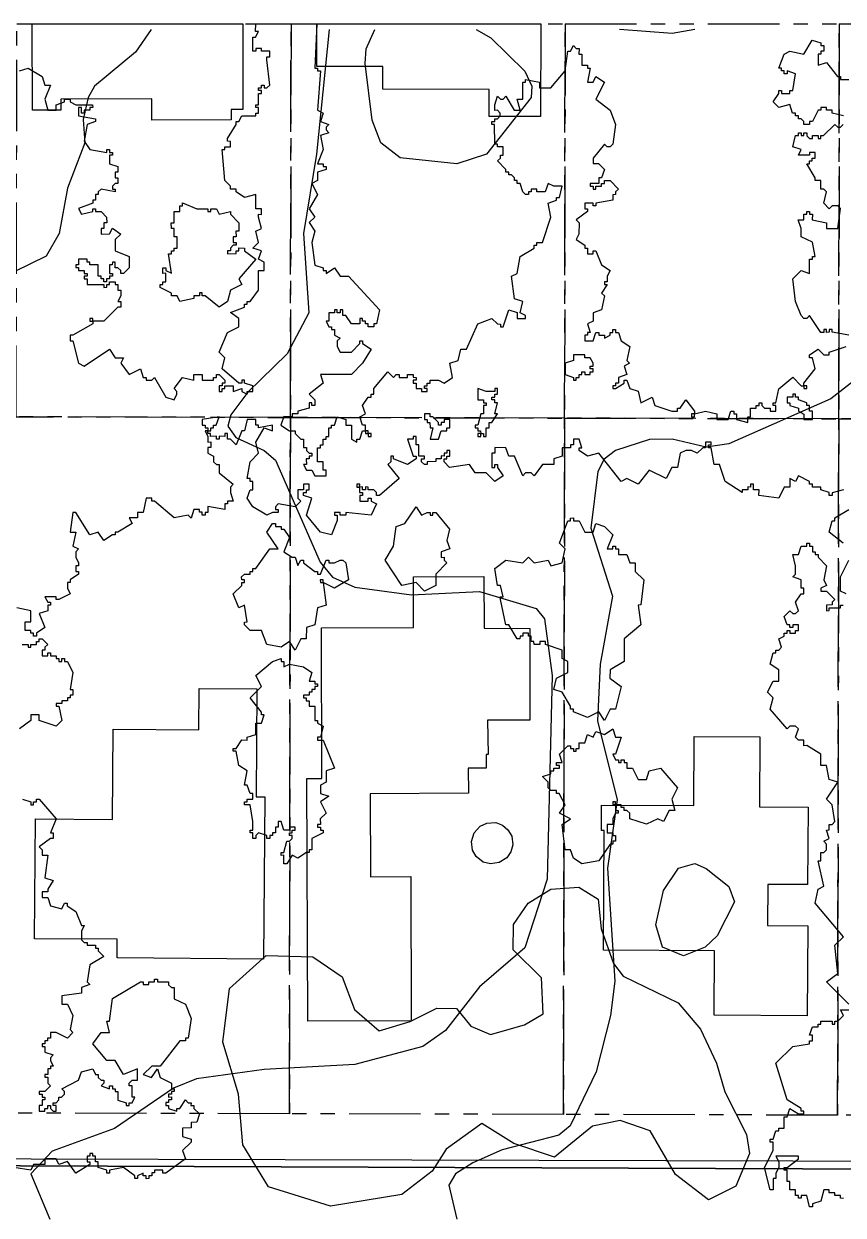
# Model space of a CAD drawing. Header units: metres. Extents: x -550 to 550, y -500 to 950.
# Drawn here: x -20.7 to 52.1, y 844.1 to 950 of the extents above; entities that cross this region are included whole.
import ezdxf

# ---------------------------------------------------------------- set-up
doc = ezdxf.new("R2010")
doc.units = ezdxf.units.M
doc.header["$LTSCALE"] = 2
doc.linetypes.add('PHANTOM', pattern=[6.35, 3.175, -0.635, 0.635, -0.635, 0.635, -0.635])
for name, color, linetype in [('SITE-BLDG-EXIST', 7, 'CONTINUOUS'), ('SITE-PROPERTY', 7, 'PHANTOM'), ('SITE-ROAD-CURB', 7, 'CONTINUOUS'), ('SITE-ROAD-PAVED', 7, 'CONTINUOUS'), ('SITE-TREE-CANOPY', 94, 'CONTINUOUS'), ('TOPO-CONTOUR-MAJOR', 8, 'CONTINUOUS'), ('TOPO-CONTOUR-MINOR', 9, 'CONTINUOUS')]:
    doc.layers.add(name, color=color, linetype=linetype)

msp = doc.modelspace()

# ---------------------------------------------------------------- linework, layer by layer
at = {"layer": 'SITE-BLDG-EXIST'}
for points in [[(-1.25, 945.98), (-1.24, 942.37), (-2.28, 942.39), (-2.28, 941.47), (-9.35, 941.44), (-9.33, 943.32), (-17.44, 943.29), (-17.44, 942.33), (-19.96, 942.31), (-19.98, 950), (-1.25, 950)], [(25.23, 941.75), (20.66, 941.76), (20.66, 944.17), (11.21, 944.19), (11.21, 946.21), (5.34, 946.21), (5.34, 950), (25.24, 950)], [(10.1, 874.16), (13.68, 874.17), (13.73, 861.33), (4.52, 861.3), (4.43, 882.9), (5.79, 882.9), (5.74, 896.28), (13.93, 896.32), (13.93, 900.81), (20.18, 900.84), (20.2, 896.25), (24.26, 896.22), (24.26, 888.09), (20.51, 888.08), (20.57, 885.04), (20.39, 885.04), (20.4, 883.82), (18.8, 883.81), (18.81, 881.58), (10.07, 881.52)], [(-12.42, 868.59), (-19.76, 868.64), (-19.68, 879.3), (-12.85, 879.24), (-12.78, 887.29), (-5.16, 887.23), (-5.13, 890.9), (0.01, 890.86), (-0.06, 881.26), (0.71, 881.25), (0.6, 866.82), (-12.43, 866.93)], [(45.42, 873.48), (45.39, 869.82), (49, 869.8), (48.94, 861.8), (40.67, 861.84), (40.7, 867.57), (30.82, 867.63), (30.88, 878.28), (30.64, 878.28), (30.65, 880.52), (38.86, 880.48), (38.89, 886.63), (44.73, 886.59), (44.69, 880.38), (49.01, 880.35), (48.97, 873.46)]]:
    msp.add_lwpolyline(points, close=True, dxfattribs=at)
at = {"layer": 'SITE-PROPERTY'}
for points in [[(2.98, 915), (-21.4, 915.06), (-21.34, 950), (3.04, 950)], [(27.36, 914.94), (2.98, 915), (3.04, 950), (27.41, 950)], [(51.74, 914.88), (27.36, 914.94), (27.41, 950), (51.79, 950)], [(76.12, 914.81), (51.74, 914.88), (51.79, 950), (76.17, 950)], [(2.98, 915), (2.89, 853.08), (-24.53, 853.15), (-24.44, 915.07)], [(27.26, 853.02), (2.89, 853.08), (2.98, 915), (27.36, 914.94)], [(51.64, 852.95), (27.26, 853.02), (27.36, 914.94), (51.74, 914.88)], [(76.03, 857.46), (71.45, 852.9), (51.64, 852.95), (51.74, 914.88), (76.12, 914.81)]]:
    msp.add_lwpolyline(points, close=True, dxfattribs=at)
at = {"layer": 'SITE-ROAD-CURB'}
for points in [[(63.95, 848.12), (-144.66, 848.92)], [(-133.01, 849.36), (58.95, 848.86)]]:
    msp.add_lwpolyline(points, dxfattribs=at)
at = {"layer": 'SITE-ROAD-PAVED'}
msp.add_lwpolyline([(-144.66, 848.92), (63.95, 848.12)], dxfattribs=at)
at = {"layer": 'SITE-TREE-CANOPY'}
for points in [[(-21.1, 945.81), (-20.35, 946.06), (-19.1, 945.31), (-18.85, 944.56), (-18.35, 944.56), (-18.85, 943.31), (-18.6, 942.31), (-17.85, 942.31), (-17.85, 942.81), (-17.11, 943.06), (-17.1, 943.31), (-16.6, 943.31), (-16.6, 943.06), (-16.1, 942.81), (-14.61, 942.81), (-14.6, 942.56), (-14.85, 942.56), (-14.85, 942.31), (-15.35, 942.31), (-15.35, 942.06), (-15.6, 942.06), (-15.6, 942.56), (-15.85, 942.56), (-15.85, 941.81), (-14.35, 941.56), (-14.35, 941.31), (-15.1, 941.06), (-15.35, 939.56), (-14.85, 938.81), (-13.35, 938.56), (-13.35, 938.81), (-13.1, 938.81), (-13.1, 938.56), (-12.85, 938.56), (-12.85, 938.31), (-13.1, 938.31), (-13.1, 937.56), (-12.35, 937.31), (-12.35, 936.81), (-12.61, 936.81), (-12.6, 936.31), (-12.35, 936.31), (-12.35, 935.81), (-12.6, 935.81), (-12.85, 935.56), (-12.85, 935.31), (-12.6, 935.31), (-12.6, 935.06), (-13.85, 935.31), (-14.1, 935.07), (-14.1, 934.81), (-14.35, 934.81), (-14.35, 934.31), (-14.6, 934.31), (-14.6, 934.06), (-15.85, 933.57), (-15.6, 933.06), (-14.6, 933.31), (-14.6, 933.56), (-14.35, 933.56), (-14.35, 933.31), (-13.85, 933.31), (-13.36, 932.81), (-13.35, 932.31), (-13.6, 932.31), (-13.6, 931.81), (-13.85, 931.81), (-13.86, 931.31), (-13.1, 931.32), (-12.85, 931.82), (-12.1, 931.31), (-12.6, 930.81), (-12.6, 929.81), (-11.35, 929.31), (-11.35, 928.31), (-11.85, 927.81), (-12.1, 927.81), (-12.1, 928.07), (-12.35, 928.31), (-12.6, 928.31), (-12.6, 928.81), (-12.85, 928.81), (-12.86, 928.56), (-13.1, 928.56), (-13.1, 927.81), (-12.85, 927.81), (-12.85, 927.56), (-13.1, 927.56), (-13.1, 927.31), (-13.36, 927.31), (-13.36, 927.06), (-13.6, 927.06), (-13.6, 927.31), (-13.85, 927.31), (-13.85, 927.56), (-14.1, 927.56), (-14.1, 928.56), (-14.85, 928.56), (-14.85, 928.81), (-15.1, 928.81), (-15.1, 929.06), (-15.85, 929.06), (-15.85, 928.56), (-16.1, 928.56), (-16.1, 928.32), (-15.85, 928.32), (-15.85, 928.06), (-15.36, 928.06), (-15.35, 927.81), (-15.1, 927.81), (-15.1, 927.56), (-15.35, 927.56), (-15.35, 927.31), (-15.1, 927.31), (-15.1, 926.81), (-13.6, 926.81), (-13.6, 926.55), (-13.35, 926.57), (-13.35, 926.81), (-13.1, 926.81), (-13.1, 927.05), (-12.6, 927.07), (-12.6, 926.81), (-12.35, 926.81), (-12.35, 926.31), (-12.1, 926.31), (-12.1, 925.81), (-12.35, 925.31), (-12.1, 925.31), (-12.1, 924.81), (-12.35, 924.81), (-13.6, 923.56), (-14.6, 923.56), (-14.6, 923.31), (-16.35, 922.31), (-16.6, 922.31), (-16.6, 921.81), (-16.35, 921.81), (-15.85, 919.81), (-15.35, 919.56), (-13.1, 921.06), (-12.6, 920.31), (-11.85, 920.31), (-12.1, 919.81), (-11.35, 918.81), (-10.35, 919.31), (-10.1, 918.56), (-9.85, 918.56), (-9.85, 918.31), (-9.35, 918.31), (-9.1, 918.56), (-8.1, 916.81), (-7.35, 916.56), (-7.11, 917.06), (-7.11, 917.31), (-7.35, 917.56), (-6.61, 918.56), (-5.6, 918.31), (-5.6, 918.81), (-4.85, 918.81), (-4.85, 918.31), (-3.85, 918.31), (-3.85, 918.56), (-3.6, 918.55), (-3.6, 918.81), (-3.35, 918.81), (-2.85, 918.31), (-2.85, 918.06), (-3.1, 918.06), (-3.1, 917.81), (-3.36, 917.81), (-3.35, 917.31), (-3.1, 917.31), (-3.1, 917.56), (-2.85, 917.56), (-2.85, 917.81), (-2.11, 917.81), (-2.1, 917.31), (-1.35, 917.56), (-1.35, 917.31), (-0.85, 917.06), (-0.85, 917.31), (-0.35, 917.3), (-0.35, 917.81), (-1.1, 918.06), (-1.1, 918.31), (-1.35, 918.31), (-1.35, 918.06), (-1.6, 918.06), (-3.1, 919.31), (-2.85, 920.31), (-3.35, 920.81), (-2.6, 922.56), (-1.6, 923.06), (-1.6, 923.81), (-2.35, 924.32), (-1.1, 924.81), (-1.1, 925.06), (-0.85, 925.06), (-0.85, 925.31), (-0.6, 925.31), (0.15, 926.31), (0.15, 928.06), (0.65, 928.06), (0.65, 928.81), (0.15, 929.06), (0.4, 929.81), (-0.36, 930.06), (0.15, 930.56), (-0.1, 931.56), (0.4, 931.81), (0.15, 932.81), (0.15, 933.06), (0.4, 933.05), (0.4, 933.56), (-0.1, 933.56), (-0.1, 934.81), (-1.1, 934.56), (-1.85, 935.06), (-1.85, 935.3), (-2.35, 935.31), (-2.35, 935.56), (-2.85, 936.06), (-3.1, 938.81), (-2.85, 938.81), (-2.85, 939.05), (-2.35, 939.07), (-2.35, 939.55), (-2.6, 939.56), (-2.6, 939.81), (-1.85, 941.06), (-1.85, 941.31), (-1.6, 941.31), (-1.35, 941.81), (-0.1, 941.81), (-0.1, 942.07), (0.15, 942.07), (0.15, 942.55), (-0.1, 942.56), (-0.1, 942.81), (0.15, 942.81), (0.15, 943.81), (0.4, 943.81), (0.4, 944.06), (0.15, 944.06), (0.15, 944.31), (0.4, 944.31), (0.4, 944.56), (0.65, 944.56), (0.65, 944.31), (0.9, 944.31), (1.15, 944.56), (0.9, 946.81), (0.9, 947.06), (1.15, 947.06), (1.15, 947.56), (0.4, 947.56), (0.4, 947.8), (-0.1, 947.81), (-0.1, 947.56), (-0.35, 947.56), (-0.35, 948.81), (-0.11, 948.81), (0.15, 949.31), (-0.11, 949.31), (-0.1, 950), (5.34, 950), (5.15, 946.06), (5.4, 946.06), (5.4, 945.81), (5.65, 945.81), (5.4, 942.31), (5.9, 942.06), (5.65, 941.31), (6.4, 941.06), (6.15, 940.81), (6.15, 940.56), (6.4, 940.31), (5.65, 940.06), (5.9, 938.81), (5.4, 937.56), (5.9, 937.56), (5.9, 937.31), (6.15, 937.31), (6.15, 937.06), (5.4, 936.81), (5.4, 936.06), (4.9, 935.81), (5.39, 934.81), (4.65, 933.56), (5.15, 932.82), (4.65, 932.32), (5.14, 931.56), (4.9, 930.56), (5.15, 928.55), (5.9, 928.31), (5.9, 928.06), (6.15, 928.06), (6.15, 927.81), (6.9, 928.31), (7.4, 927.56), (8.14, 927.56), (10.9, 924.56), (10.65, 923.31), (10.4, 923.31), (10.4, 923.06), (9.9, 923.06), (9.89, 923.31), (9.65, 923.31), (9.65, 923.57), (9.4, 923.57), (9.4, 923.81), (9.15, 923.81), (9.15, 923.31), (8.4, 923.31), (7.9, 924.06), (7.65, 924.06), (7.65, 924.56), (7.4, 924.56), (7.4, 924.31), (7.15, 924.31), (7.15, 924.56), (6.9, 924.56), (6.9, 924.31), (6.4, 924.31), (6.4, 923.56), (6.15, 923.56), (6.4, 923.06), (6.65, 923.06), (6.65, 922.81), (6.9, 922.81), (6.89, 922.31), (7.4, 922.06), (7.15, 921.81), (7.15, 921.31), (7.4, 920.81), (8.4, 920.81), (9.15, 921.56), (9.15, 921.81), (9.4, 921.81), (9.4, 921.56), (10.15, 921.06), (9.4, 919.81), (8.4, 918.81), (5.65, 918.81), (5.9, 918.06), (4.65, 917.06), (5.15, 916.56), (5.15, 916.06), (4.9, 916.06), (4.9, 916.31), (4.65, 916.31), (4.65, 915.81), (3.65, 915.56), (3.65, 915.31), (3.15, 915.31), (3.15, 915.06), (2.4, 915.07), (2.14, 914.31), (2.9, 913.81), (3.4, 913.81), (3.4, 913.56), (3.9, 913.06), (4.14, 913.06), (4.15, 912.32), (4.4, 912.32), (4.4, 912.06), (4.65, 911.81), (4.9, 911.81), (4.9, 911.56), (4.65, 911.56), (4.65, 911.31), (4.39, 911.31), (4.4, 910.81), (4.15, 910.81), (4.4, 910.31), (4.9, 910.31), (5.15, 909.81), (6.15, 909.81), (6.15, 910.31), (5.9, 910.31), (5.9, 911.06), (5.4, 911.06), (5.4, 912.31), (5.65, 912.31), (5.65, 912.56), (5.9, 912.56), (5.9, 913.06), (6.15, 913.06), (6.15, 913.31), (6.4, 913.31), (6.4, 914.06), (6.65, 914.06), (6.65, 914.31), (6.9, 914.31), (7.15, 915.06), (7.9, 914.81), (7.9, 914.31), (8.4, 914.31), (8.4, 913.06), (8.9, 912.81), (8.9, 913.07), (9.15, 913.07), (9.4, 913.81), (9.65, 913.81), (9.65, 914.31), (9.4, 914.31), (9.15, 915.06), (9.65, 915.31), (9.4, 916.06), (9.9, 916.81), (10.15, 916.81), (10.15, 917.06), (10.4, 917.06), (10.4, 917.56), (11.65, 919.06), (12.15, 918.56), (12.4, 918.81), (12.65, 918.81), (12.65, 918.56), (12.9, 918.56), (13.4, 918.55), (13.4, 918.81), (13.9, 918.81), (13.9, 918.57), (14.15, 918.56), (14.15, 918.31), (13.9, 918.31), (13.9, 918.06), (14.15, 918.06), (14.15, 917.56), (14.65, 917.56), (14.65, 917.31), (15.15, 917.31), (15.15, 917.56), (14.9, 917.56), (14.9, 917.81), (15.15, 917.81), (15.15, 918.06), (15.4, 918.06), (15.4, 918.31), (16.15, 918.31), (16.65, 918.06), (17.4, 918.56), (17.15, 919.81), (17.89, 920.06), (18.15, 921.06), (18.65, 921.06), (19.65, 923.31), (20.9, 923.81), (21.4, 923.31), (21.65, 923.3), (21.65, 923.06), (21.9, 923.06), (22.4, 924.56), (23.15, 924.32), (23.14, 923.81), (23.9, 923.81), (23.9, 924.06), (23.4, 924.31), (23.64, 925.32), (22.9, 925.56), (22.65, 927.56), (23.15, 927.81), (23.4, 929.31), (24.65, 930.06), (24.65, 930.31), (24.9, 930.31), (24.89, 930.56), (25.4, 930.56), (26.15, 932.81), (25.9, 934.06), (26.65, 934.31), (26.65, 934.56), (26.9, 934.56), (27.15, 935.56), (26.4, 935.56), (25.9, 935.81), (25.64, 935.06), (24.9, 935.06), (24.9, 935.31), (24.4, 935.31), (24.39, 935.06), (24.15, 935.06), (24.15, 934.81), (23.9, 934.81), (23.65, 935.06), (23.4, 935.81), (23.15, 935.81), (23.15, 936.06), (22.9, 936.06), (22.9, 936.31), (22.65, 936.56), (22.4, 936.56), (22.4, 936.81), (22.15, 936.81), (22.15, 937.06), (21.4, 937.81), (21.65, 938.05), (21.65, 938.31), (21.9, 938.31), (21.9, 939.06), (21.39, 939.06), (21.4, 939.31), (21.15, 939.31), (21.14, 941.06), (20.9, 941.06), (20.9, 941.32), (21.15, 941.31), (21.15, 941.56), (21.4, 941.56), (21.64, 941.81), (21.64, 942.06), (21.4, 942.32), (21.15, 942.3), (21.15, 942.81), (21.4, 943.56), (21.65, 943.31), (21.9, 943.3), (22.15, 943.56), (22.89, 942.31), (23.4, 942.31), (23.15, 943.31), (23.65, 943.31), (23.65, 944.82), (23.9, 944.82), (23.9, 945.06), (25.14, 944.81), (25.14, 944.31), (26.15, 944.31), (27.4, 945.81), (27.65, 947.56), (27.9, 947.56), (28.15, 948.06), (28.4, 947.81), (28.65, 947.81), (28.64, 947.31), (28.9, 947.31), (28.9, 946.31), (29.39, 946.31), (29.39, 946.06), (29.65, 946.06), (29.4, 944.81), (29.9, 944.81), (30.14, 945.31), (30.9, 944.81), (30.15, 943.31), (31.4, 942.31), (31.89, 941.06), (31.65, 939.31), (31.4, 939.07), (31.15, 939.05), (30.9, 939.31), (29.9, 938.06), (29.9, 937.57), (30.39, 937.57), (30.9, 937.06), (30.65, 936.31), (30.4, 936.31), (30.4, 935.81), (29.65, 935.81), (29.65, 935.56), (29.9, 935.56), (29.9, 935.31), (30.15, 935.31), (30.15, 935.56), (30.64, 935.56), (30.64, 935.81), (30.9, 935.81), (30.9, 936.06), (31.4, 936.06), (32.15, 935.3), (31.9, 935.06), (31.9, 934.82), (31.65, 934.8), (31.65, 934.32), (30.15, 934.06), (30.15, 933.81), (29.9, 933.81), (29.9, 934.06), (29.15, 934.06), (29.15, 933.56), (29.4, 933.56), (29.4, 933.31), (28.4, 932.56), (28.65, 932.31), (28.64, 931.3), (28.4, 930.82), (29.15, 930.31), (29.15, 930.06), (29.39, 930.06), (29.4, 929.56), (29.9, 929.56), (29.9, 929.81), (30.15, 929.81), (30.65, 928.57), (31.4, 928.06), (31.15, 927.56), (31.15, 927.06), (30.9, 927.06), (30.9, 926.81), (31.15, 926.81), (30.65, 926.06), (30.9, 925.81), (30.65, 924.56), (29.9, 924.31), (29.9, 923.56), (29.4, 923.31), (29.64, 922.56), (29.4, 922.56), (29.4, 922.3), (29.15, 922.3), (29.15, 921.82), (29.9, 921.81), (30.15, 922.56), (30.4, 922.56), (30.4, 922.31), (30.9, 922.31), (30.9, 922.06), (31.4, 922.31), (31.4, 922.56), (31.65, 922.56), (31.65, 922.81), (31.9, 922.81), (31.9, 922.56), (32.15, 922.56), (32.4, 921.81), (33.15, 921.31), (32.9, 920.06), (33.14, 919.81), (32.65, 919.56), (32.9, 918.81), (32.15, 918.56), (32.15, 918.06), (31.9, 918.06), (31.9, 917.81), (31.65, 917.81), (31.65, 917.56), (31.9, 917.56), (32.65, 918.06), (32.65, 918.31), (32.9, 918.31), (33.15, 917.56), (33.9, 917.32), (34.15, 916.31), (35.15, 916.81), (35.4, 916.06), (36.9, 915.56), (37.4, 915.56), (37.39, 915.81), (37.65, 915.81), (38.15, 916.56), (38.9, 915.56), (38.9, 915.31), (39.9, 915.56), (40.9, 915.32), (40.9, 914.81), (41.9, 914.81), (42.15, 915.56), (42.4, 915.56), (42.4, 915.31), (42.65, 915.31), (42.65, 914.81), (43.65, 914.56), (43.65, 915.06), (43.9, 915.06), (43.9, 915.81), (44.39, 915.81), (44.4, 916.06), (44.65, 916.06), (44.65, 916.31), (44.9, 916.31), (44.9, 916.06), (45.15, 915.81), (45.64, 915.81), (45.65, 915.56), (46.15, 915.56), (46.15, 916.06), (45.9, 916.06), (45.9, 916.31), (46.15, 916.31), (46.4, 917.55), (47.65, 918.57), (48.4, 917.81), (48.65, 917.81), (48.65, 918.06), (49.64, 919.31), (49.4, 920.31), (49.15, 920.31), (49.15, 920.57), (49.9, 921.07), (50.4, 920.56), (50.9, 920.56), (50.9, 920.81), (52.4, 921.31)], [(52.15, 941.81), (51.15, 942.07), (51.15, 942.31), (50.65, 942.31), (50.65, 942.56), (50.15, 942.56), (50.14, 942.31), (49.9, 942.31), (49.4, 941.31), (49.15, 941.31), (49.15, 941.06), (48.65, 941.06), (48.65, 941.31), (48.4, 941.56), (48.15, 941.56), (48.15, 941.81), (47.9, 941.81), (47.9, 942.06), (47.64, 942.06), (47.4, 942.82), (46.4, 942.56), (45.9, 943.06), (46.4, 943.81), (46.4, 944.06), (46.65, 944.06), (46.65, 943.81), (47.39, 943.81), (47.39, 944.06), (47.65, 944.06), (47.9, 945.56), (47.15, 945.81), (47.15, 945.56), (46.9, 945.56), (46.9, 945.81), (46.65, 945.81), (46.65, 946.06), (46.4, 946.06), (46.9, 947.31), (47.4, 947.57), (48.65, 947.31), (49.39, 948.56), (50.15, 948.31), (50.15, 948.06), (50.4, 948.06), (50.4, 947.56), (50.14, 947.56), (50.14, 947.31), (49.9, 947.31), (49.9, 946.31), (50.65, 946.56), (51.64, 945.31), (51.9, 945.31), (51.9, 945.06), (52.65, 945.06)], [(52.65, 922.31), (51.15, 922.57), (51.14, 922.81), (50.9, 922.81), (50.9, 922.57), (50.65, 922.55), (50.65, 922.81), (50.4, 922.81), (50.4, 922.56), (50.15, 922.56), (49.14, 924.06), (48.9, 923.81), (48.65, 923.81), (48.4, 924.06), (47.9, 925.31), (47.65, 927.31), (48.4, 928.06), (49.15, 927.81), (49.14, 929.06), (49.4, 929.06), (49.4, 929.31), (49.65, 929.31), (49.4, 930.57), (48.4, 931.06), (48.4, 931.81), (48.14, 932.56), (48.65, 932.56), (48.65, 933.06), (48.9, 933.06), (48.9, 933.31), (49.15, 933.31), (49.15, 933.06), (49.4, 933.06), (49.39, 932.56), (50.64, 932.31), (50.65, 931.81), (51.65, 931.81), (51.9, 933.57), (51.65, 933.81), (51.14, 933.81), (50.9, 933.56), (50.4, 934.06), (50.65, 935.06), (50.4, 935.31), (50.15, 935.31), (50.15, 936.06), (49.65, 936.06), (49.65, 936.31), (48.9, 937.56), (49.15, 937.56), (49.15, 937.81), (49.39, 937.81), (49.39, 938.06), (49.65, 938.06), (49.65, 938.56), (49.15, 938.56), (49.15, 938.31), (48.15, 938.31), (48.4, 938.81), (47.65, 939.06), (47.9, 940.06), (48.15, 940.06), (48.15, 940.31), (48.4, 940.31), (48.4, 940.06), (48.65, 940.06), (48.65, 940.31), (48.9, 940.31), (48.9, 940.05), (49.14, 939.81), (49.4, 939.81), (49.4, 940.07), (49.9, 940.06), (49.9, 939.81), (50.15, 939.81), (50.15, 940.06), (50.39, 940.06), (51.4, 941.06), (51.65, 940.81), (51.9, 940.81), (52.14, 941.06)], [(52.15, 908.56), (51.15, 908.3), (51.15, 908.06), (50.9, 908.06), (50.9, 908.31), (50.15, 908.56), (50.15, 908.81), (49.4, 908.81), (49.4, 909.06), (49.15, 909.06), (49.15, 909.31), (48.15, 909.81), (47.9, 909.31), (47.4, 909.56), (47.4, 908.81), (46.9, 908.81), (46.4, 907.81), (44.64, 908.06), (44.65, 908.56), (44.15, 908.56), (44.15, 909.06), (43.89, 909.06), (43.9, 908.81), (43.65, 908.82), (43.65, 908.56), (43.15, 908.56), (43.15, 908.32), (41.65, 909.31), (41.14, 910.81), (40.65, 910.81), (40.39, 912.31), (40.15, 912.31), (40.15, 912.56), (40.4, 912.56), (40.4, 912.81), (39.9, 912.81), (39.9, 912.31), (39.65, 912.31), (39.14, 911.81), (38.65, 912.06), (38.15, 912.06), (37.65, 911.82), (37.39, 910.56), (36.9, 910.56), (36.4, 909.56), (34.89, 910.31), (33.9, 909.06), (32.9, 909.56), (32.4, 909.31), (30.4, 911.81), (29.4, 911.56), (28.65, 912.06), (28.65, 912.31), (28.9, 912.31), (28.65, 913.06), (28.15, 913.06), (28.15, 912.56), (27.9, 912.56), (27.9, 912.31), (27.15, 912.31), (27.14, 911.56), (26.4, 911.31), (26.4, 910.81), (25.4, 910.81), (24.65, 909.81), (24.4, 910.06), (23.9, 910.06), (23.65, 909.81), (22.9, 911.56), (22.4, 911.56), (22.15, 912.31), (21.15, 912.32), (21.15, 911.81), (20.9, 911.82), (20.9, 910.56), (21.15, 910.56), (21.15, 910.81), (21.4, 910.81), (21.4, 910.56), (21.9, 909.81), (21.15, 909.31), (20.39, 910.06), (19.4, 910.06), (18.9, 910.81), (17.14, 910.56), (16.65, 911.06), (16.65, 911.31), (16.9, 911.31), (16.9, 911.56), (17.15, 911.56), (17.15, 912.06), (16.9, 912.07), (16.9, 911.81), (16.65, 911.81), (16.65, 911.56), (16.39, 911.57), (16.39, 911.31), (15.9, 911.31), (15.9, 911.07), (15.14, 911.06), (15.15, 910.81), (14.9, 910.81), (14.65, 911.06), (14.65, 911.31), (14.9, 911.31), (14.9, 911.56), (14.4, 911.56), (14.39, 912.56), (14.15, 912.56), (14.15, 913.31), (13.9, 913.31), (13.9, 913.06), (13.4, 913.06), (13.9, 911.56), (14.15, 911.56), (14.15, 911.31), (13.4, 910.81), (12.15, 911.31), (12.15, 911.56), (11.9, 911.56), (11.9, 911.06), (11.65, 910.81), (12.65, 909.56), (10.9, 908.06), (10.65, 908.06), (10.65, 908.31), (10.39, 908.56), (9.9, 908.56), (9.9, 908.81), (9.65, 908.82), (9.65, 908.56), (9.4, 908.56), (9.4, 908.82), (9.14, 908.8), (9.14, 908.32), (9.4, 908.32), (9.4, 908.06), (9.15, 908.06), (9.15, 907.56), (9.89, 907.56), (9.89, 907.81), (10.15, 907.81), (10.15, 907.56), (10.65, 907.31), (10.15, 906.31), (7.9, 906.56), (7.9, 906.31), (7.4, 906.32), (7.4, 906.56), (6.9, 906.56), (6.89, 906.3), (7.15, 906.32), (7.15, 905.82), (6.65, 904.56), (5.65, 904.8), (4.4, 906.31), (4.9, 907.81), (4.14, 908.06), (4.15, 908.31), (4.4, 908.31), (4.4, 908.56), (4.65, 908.55), (4.64, 909.06), (4.15, 909.06), (4.15, 908.56), (3.65, 908.56), (3.65, 907.81), (3.9, 907.55), (3.4, 907.05), (1.9, 907.31), (1.65, 907.06), (1.65, 906.81), (1.9, 906.81), (1.9, 906.56), (1.4, 906.56), (0.9, 906.31), (-0.35, 907.06), (-0.85, 907.81), (-0.6, 908.56), (-0.36, 908.56), (-0.35, 909.31), (-0.6, 909.31), (-0.6, 909.56), (-0.85, 909.56), (-0.6, 911.06), (0.15, 911.81), (-0.1, 912.81), (0.65, 914.06), (1.4, 913.81), (1.4, 914.31), (0.15, 914.06), (0.15, 914.31), (-0.1, 914.31), (-0.1, 914.81), (-0.85, 914.81), (-1.1, 913.81), (-1.35, 913.81), (-1.85, 912.56), (-2.35, 913.06), (-2.6, 913.06), (-2.6, 913.56), (-2.86, 913.56), (-2.86, 913.31), (-3.35, 913.32), (-3.35, 913.06), (-3.6, 913.06), (-3.6, 913.32), (-4.11, 913.31), (-4.11, 913.56), (-4.35, 913.56), (-4.35, 913.81), (-4.6, 913.81), (-4.35, 913.31), (-4.35, 912.8), (-4.1, 912.82), (-4.1, 912.32), (-4.35, 912.32), (-4.35, 911.81), (-3.86, 911.56), (-3.86, 911.06), (-3.6, 910.81), (-3.35, 910.81), (-3.35, 910.06), (-2.1, 909.06), (-2.35, 908.81), (-2.35, 908.31), (-2.1, 907.56), (-2.6, 907.56), (-2.6, 907.31), (-2.85, 907.31), (-2.85, 906.81), (-4.35, 907.07), (-4.35, 906.56), (-4.6, 906.56), (-4.6, 906.31), (-4.85, 906.31), (-4.85, 906.57), (-5.1, 906.57), (-5.1, 906.81), (-5.6, 906.81), (-5.85, 906.05), (-6.1, 906.31), (-7.35, 906.06), (-9.11, 907.56), (-9.35, 907.56), (-9.35, 907.81), (-9.85, 907.81), (-10.1, 906.56), (-10.6, 906.56), (-10.6, 906.06), (-11.35, 906.06), (-11.1, 905.56), (-12.35, 904.81), (-12.61, 904.81), (-12.6, 904.56), (-12.85, 904.56), (-13.6, 904.06), (-14.1, 904.81), (-14.85, 904.56), (-16.1, 906.56), (-16.35, 906.56), (-16.6, 904.81), (-16.1, 904.81), (-16.35, 903.55), (-15.85, 903.31), (-16.1, 903.06), (-16.11, 902.56), (-15.85, 902.06), (-15.85, 901.81), (-16.1, 901.81), (-16.1, 901.31), (-15.85, 901.31), (-15.85, 901.06), (-16.6, 900.56), (-16.6, 900.31), (-16.85, 900.31), (-16.85, 899.81), (-16.6, 899.31), (-17.6, 898.81), (-17.85, 898.81), (-17.85, 899.06), (-18.86, 899.06), (-18.6, 898.56), (-18.35, 898.56), (-18.35, 898.31), (-18.6, 898.31), (-18.6, 897.81), (-19.35, 897.56), (-18.85, 896.31), (-19.6, 895.81), (-19.6, 895.56), (-19.85, 895.56), (-19.85, 895.81), (-20.1, 895.81), (-20.1, 896.06), (-20.6, 896.06), (-20.6, 896.81), (-20.1, 896.81), (-20.1, 897.81), (-21.35, 898.06)], [(52.14, 903.81), (50.9, 904.81), (51.15, 905.81), (51.4, 905.81), (51.4, 906.06), (52.65, 906.81)], [(52.65, 862.81), (50.65, 864.81), (51.65, 865.56), (51.4, 868.06), (52.15, 868.81), (49.65, 871.81), (49.9, 873.06), (50.4, 873.31), (49.9, 875.56), (50.15, 875.56), (50.15, 876.31), (50.4, 876.31), (50.65, 876.56), (50.65, 877.06), (50.4, 877.32), (50.9, 877.56), (50.65, 878.3), (50.9, 878.32), (50.9, 878.81), (51.15, 878.8), (51.4, 879.06), (51.15, 880.56), (50.65, 881.06), (51.65, 882.56), (50.9, 882.81), (50.64, 884.06), (50.15, 884.06), (50.15, 885.06), (48.9, 885.82), (48.65, 885.8), (48.65, 886.31), (48.15, 886.31), (47.9, 886.56), (48.15, 887.31), (47.9, 887.56), (47.4, 887.56), (47.14, 887.31), (45.64, 889.06), (45.9, 890.06), (45.4, 890.56), (45.9, 891.56), (46.4, 891.56), (46.4, 892.56), (45.65, 893.06), (45.9, 894.06), (46.15, 894.06), (46.15, 894.31), (46.4, 894.31), (46.65, 894.56), (46.4, 895.31), (46.9, 895.56), (46.9, 895.81), (47.15, 895.81), (47.15, 896.06), (47.4, 896.06), (47.39, 895.81), (47.65, 895.81), (47.9, 895.81), (47.9, 896.06), (48.15, 896.06), (48.15, 896.56), (47.65, 896.56), (47.65, 896.31), (47.4, 896.31), (47.4, 896.56), (47.15, 896.56), (46.9, 897.31), (47.4, 897.81), (47.65, 897.56), (47.9, 897.56), (48.15, 897.81), (47.9, 898.56), (48.4, 899.31), (48.65, 899.31), (48.65, 899.81), (48.4, 899.81), (48.4, 900.56), (47.65, 900.81), (47.9, 901.06), (47.9, 901.81), (47.65, 902.81), (48.15, 902.81), (48.39, 903.56), (48.9, 903.56), (48.9, 903.81), (49.15, 903.81), (49.15, 903.56), (49.4, 903.56), (49.4, 903.06), (49.65, 903.06), (49.65, 902.81), (49.9, 902.81), (49.9, 902.56), (50.65, 901.81), (50.4, 900.56), (50.64, 900.06), (50.15, 899.81), (50.15, 899.56), (50.65, 899.56), (51.4, 898.8), (51.15, 898.56), (51.15, 898.32), (50.65, 898.31), (50.65, 897.8), (50.9, 897.82), (50.89, 898.06), (51.9, 898.06), (51.9, 898.31), (52.14, 898.31)], [(52.4, 899.32), (51.9, 899.56), (51.9, 900.81), (52.65, 902.31)], [(-20.86, 894.81), (-20.35, 894.81), (-20.35, 894.56), (-20.1, 894.56), (-20.1, 894.81), (-19.61, 894.82), (-19.6, 895.06), (-19.35, 895.06), (-19.35, 895.3), (-19.1, 895.32), (-18.6, 894.81), (-18.85, 894.56), (-18.85, 894.31), (-19.1, 894.31), (-19.1, 893.81), (-18.6, 893.81), (-18.6, 894.06), (-18.35, 894.06), (-18.35, 893.81), (-17.85, 893.81), (-17.85, 893.56), (-17.61, 893.56), (-17.6, 893.31), (-17.35, 893.31), (-17.35, 893.56), (-17.1, 893.56), (-17.1, 893.31), (-16.85, 893.31), (-16.35, 892.31), (-16.61, 890.81), (-16.35, 890.81), (-16.35, 890.31), (-16.6, 890.31), (-16.6, 890.06), (-16.85, 890.06), (-16.85, 889.81), (-17.35, 889.81), (-17.35, 889.56), (-17.85, 889.56), (-17.85, 889.31), (-17.6, 889.31), (-17.35, 888.06), (-17.85, 887.56), (-19.35, 888.06), (-19.35, 888.56), (-20.1, 888.56), (-20.11, 888.06), (-21.1, 887.31)], [(-20.85, 881.06), (-20.1, 880.81), (-20.1, 880.56), (-19.86, 880.56), (-19.86, 880.81), (-19.6, 880.81), (-19.6, 881.06), (-19.35, 881.06), (-17.85, 879.31), (-18.35, 878.06), (-18.1, 878.06), (-18.1, 877.56), (-18.35, 877.56), (-19.36, 876.81), (-19.1, 876.56), (-19.1, 876.06), (-18.6, 876.06), (-18.85, 874.06), (-18.1, 873.81), (-18.6, 873.06), (-18.6, 872.81), (-19.1, 872.81), (-19.1, 872.31), (-18.6, 872.31), (-18.35, 871.57), (-17.35, 871.31), (-17.1, 871.81), (-16.86, 871.81), (-16.86, 871.56), (-16.1, 871.06), (-15.6, 869.82), (-15.36, 869.82), (-15.6, 869.31), (-15.6, 868.56), (-15.35, 868.31), (-15.1, 868.31), (-15.1, 868.06), (-14.35, 868.06), (-14.35, 867.81), (-14.1, 867.81), (-14.1, 867.56), (-13.6, 867.07), (-14.85, 866.31), (-15.1, 864.81), (-14.85, 864.56), (-15.6, 864.31), (-15.6, 863.81), (-17.35, 863.56), (-17.35, 862.81), (-16.85, 862.81), (-16.36, 861.81), (-16.6, 860.56), (-16.35, 860.31), (-16.85, 859.81), (-17.85, 860.31), (-18.35, 860.31), (-18.35, 859.81), (-18.61, 859.81), (-18.61, 859.56), (-18.85, 859.56), (-18.85, 859.31), (-19.1, 859.31), (-19.1, 859.06), (-18.85, 859.06), (-18.85, 858.56), (-18.1, 858.31), (-18.35, 858.06), (-18.36, 857.81), (-18.1, 857.32), (-18.36, 857.3), (-18.35, 857.06), (-18.6, 857.06), (-18.6, 856.56), (-18.86, 856.56), (-18.86, 856.32), (-18.6, 856.32), (-18.6, 855.81), (-18.35, 855.56), (-18.85, 855.06), (-19.35, 855.06), (-19.35, 854.81), (-19.1, 854.81), (-19.1, 854.56), (-18.85, 854.56), (-18.85, 854.31), (-19.1, 854.31), (-19.1, 853.81), (-19.35, 853.81), (-19.35, 853.31), (-18.85, 853.31), (-18.85, 853.56), (-18.6, 853.56), (-18.6, 853.81), (-18.35, 853.81), (-18.35, 853.56), (-18.1, 853.31), (-17.86, 853.31), (-17.85, 853.81), (-18.1, 853.81), (-18.1, 854.06), (-17.85, 854.06), (-17.6, 854.31), (-17.6, 854.56), (-17.36, 854.56), (-17.1, 854.81), (-17.1, 855.06), (-17.35, 855.31), (-15.85, 856.06), (-15.6, 856.81), (-14.6, 857.06), (-14.35, 856.57), (-14.1, 856.57), (-14.1, 856.31), (-13.85, 856.06), (-13.6, 856.06), (-13.6, 855.81), (-13.85, 855.56), (-13.1, 855.31), (-13.1, 855.56), (-12.85, 855.56), (-12.85, 855.31), (-12.6, 855.31), (-12.6, 855.06), (-12.36, 855.06), (-12.35, 854.3), (-11.61, 854.06), (-11.61, 853.81), (-11.35, 853.81), (-11.35, 854.06), (-11.1, 854.06), (-10.85, 854.56), (-11.1, 854.56), (-11.1, 855.56), (-11.35, 855.56), (-11.35, 855.81), (-11.1, 856.06), (-10.61, 856.06), (-10.6, 857.06), (-11.85, 856.56), (-12.6, 857.81), (-13.35, 857.81), (-14.6, 859.31), (-13.85, 860.31), (-13.1, 860.31), (-13.35, 861.31), (-13.11, 861.31), (-12.85, 863.32), (-10.36, 864.81), (-10.1, 864.81), (-10.1, 864.56), (-9.6, 864.56), (-9.6, 864.81), (-9.11, 864.81), (-9.11, 865.06), (-8.85, 865.06), (-8.85, 864.81), (-7.86, 864.81), (-7.85, 864.55), (-7.6, 864.31), (-7.35, 864.31), (-7.35, 863.31), (-6.35, 862.81), (-5.85, 861.56), (-6.1, 859.81), (-6.35, 859.81), (-6.35, 859.56), (-6.85, 859.56), (-8.6, 857.31), (-9.35, 857.32), (-10.1, 856.56), (-9.36, 856.31), (-8.85, 857.06), (-8.6, 856.31), (-7.6, 855.81), (-7.6, 855.31), (-7.36, 855.31), (-7.35, 855.07), (-7.6, 855.05), (-7.6, 854.81), (-7.85, 854.81), (-7.86, 854.55), (-7.6, 854.57), (-7.6, 854.31), (-7.86, 854.31), (-7.85, 854.07), (-8.1, 854.07), (-8.1, 853.81), (-7.85, 853.81), (-7.85, 853.56), (-7.11, 853.31), (-7.11, 853.56), (-6.85, 853.56), (-6.35, 854.31), (-6.1, 854.06), (-5.85, 854.06), (-5.86, 853.81), (-5.6, 853.81), (-5.6, 853.56), (-5.1, 853.06), (-5.35, 852.32), (-5.85, 852.31), (-5.85, 851.82), (-6.6, 851.81), (-6.6, 851.06), (-5.85, 850.81), (-5.85, 850.56), (-6.6, 849.81), (-6.35, 849.06), (-8.1, 847.81), (-8.36, 847.81), (-8.36, 848.06), (-9.1, 848.06), (-9.1, 847.82), (-9.35, 847.82), (-9.35, 847.56), (-9.6, 847.56), (-9.6, 847.32), (-9.85, 847.3), (-9.85, 847.56), (-10.1, 847.56), (-10.1, 847.81), (-10.6, 847.56), (-10.6, 847.31), (-10.85, 847.31), (-10.86, 847.56), (-11.85, 848.31), (-13.1, 848.07), (-13.1, 847.81), (-13.35, 847.81), (-13.35, 848.07), (-14.11, 848.31), (-14.1, 848.81), (-14.35, 848.81), (-14.35, 849.31), (-14.6, 849.31), (-14.6, 849.56), (-14.86, 849.56), (-14.86, 849.31), (-15.1, 849.31), (-15.1, 848.81), (-14.85, 848.81), (-14.85, 848.56), (-16.1, 847.81), (-16.85, 848.82), (-17.6, 848.56), (-17.85, 849.06), (-18.85, 849.06), (-18.85, 848.56), (-19.85, 848.56), (-20.1, 848.06), (-21.6, 848.31)], [(52.15, 845.55), (51.9, 845.56), (51.9, 845.81), (51.39, 845.81), (51.4, 846.06), (50.9, 846.06), (50.9, 846.31), (50.4, 846.31), (50.14, 845.31), (49.4, 845.06), (49.4, 844.81), (49.15, 844.81), (48.9, 845.81), (48.4, 845.82), (48.4, 845.56), (48.15, 845.56), (48.15, 845.8), (47.9, 845.8), (47.9, 846.31), (47.4, 846.31), (47.4, 847.06), (47.15, 847.06), (47.15, 848.06), (46.9, 848.06), (46.9, 848.31), (47.15, 848.31), (48.15, 849.06), (48.15, 849.31), (46.15, 849.31), (46.4, 848.81), (46.4, 848.31), (46.15, 847.81), (46.14, 847.31), (45.9, 847.31), (45.9, 846.31), (45.64, 846.31), (45.15, 848.31), (45.9, 849.81), (45.9, 850.56), (45.65, 850.56), (45.65, 850.81), (45.9, 850.81), (46.15, 851.56), (46.4, 851.56), (46.4, 851.81), (46.89, 851.81), (46.9, 852.81), (47.15, 852.81), (47.4, 853.56), (48.15, 853.06), (48.64, 853.06), (48.65, 853.31), (48.4, 853.31), (48.4, 853.56), (47.15, 854.32), (46.15, 857.57), (47.65, 859.06), (49.14, 859.31), (49.14, 859.56), (49.4, 859.56), (49.4, 860.06), (49.15, 860.06), (49.4, 860.81), (49.9, 860.81), (49.9, 861.06), (50.15, 861.06), (50.15, 861.31), (51.15, 861.31), (51.15, 861.06), (51.4, 861.06), (51.4, 861.31), (51.65, 861.31), (52.15, 861.81), (51.9, 862.31), (52.65, 862.31)]]:
    msp.add_lwpolyline(points, dxfattribs=at)
for points in [[(-5.35, 933.56), (-4.35, 933.56), (-4.35, 933.31), (-4.1, 933.31), (-4.1, 933.56), (-3.6, 933.56), (-3.35, 933.06), (-2.35, 933.31), (-2.35, 933.06), (-1.6, 932.31), (-1.6, 931.56), (-1.86, 931.56), (-1.85, 931.06), (-2.1, 931.06), (-2.1, 930.56), (-1.85, 930.56), (-1.85, 930.31), (-2.1, 930.31), (-2.35, 930.06), (-2.35, 929.81), (-2.6, 929.81), (-2.6, 929.55), (-1.85, 929.57), (-1.85, 929.81), (-1.61, 929.81), (-1.6, 930.07), (-1.1, 930.06), (-1.1, 929.81), (-0.1, 929.06), (-1.6, 927.31), (-1.35, 926.81), (-2.35, 926.31), (-2.6, 925.31), (-3.35, 924.81), (-4.6, 925.81), (-4.85, 925.81), (-4.85, 926.07), (-5.1, 926.07), (-5.1, 925.81), (-5.61, 925.81), (-5.6, 925.57), (-6.85, 925.31), (-7.1, 925.81), (-7.6, 925.81), (-7.6, 926.06), (-8.6, 926.56), (-8.6, 926.82), (-8.35, 926.81), (-8.35, 927.06), (-8.1, 927.06), (-8.1, 927.82), (-8.36, 927.8), (-8.35, 928.31), (-8.1, 928.31), (-8.1, 928.06), (-7.6, 927.82), (-7.85, 929.56), (-7.6, 929.56), (-7.6, 929.81), (-7.35, 929.81), (-7.36, 930.06), (-7.1, 930.06), (-7.1, 931.06), (-7.35, 931.06), (-7.35, 931.81), (-7.6, 931.81), (-7.61, 932.31), (-7.35, 932.31), (-7.35, 933.31), (-6.85, 933.31), (-6.85, 933.81), (-6.6, 933.81), (-6.6, 934.07)], [(-14.6, 923.81), (-14.86, 923.81), (-14.85, 923.56), (-14.6, 923.56)], [(28.4, 918.31), (28.4, 918.56), (28.65, 918.56), (28.65, 918.81), (28.9, 918.81), (28.9, 919.06), (29.15, 919.06), (29.15, 918.81), (29.65, 918.81), (29.65, 919.06), (29.9, 919.06), (29.9, 919.31), (29.65, 919.31), (29.65, 919.56), (29.9, 919.56), (29.9, 919.81), (29.65, 920.31), (29.15, 920.31), (29.15, 920.56), (28.15, 920.56), (28.15, 920.06), (27.4, 919.82), (27.4, 918.81), (28.15, 918.56), (28.15, 918.31)], [(20.15, 913.56), (20.15, 913.31), (20.4, 913.31), (20.4, 914.06), (20.65, 914.06), (20.65, 914.56), (20.9, 914.56), (21.4, 915.31), (21.15, 915.31), (21.4, 916.31), (21.15, 916.31), (21.15, 916.56), (20.9, 916.56), (20.9, 916.81), (21.15, 916.81), (21.15, 917.07), (21.4, 917.06), (21.39, 917.57), (21.15, 917.57), (21.15, 917.31), (20.4, 917.31), (19.65, 917.56), (19.65, 916.56), (20.15, 916.55), (20.15, 916.31), (20.4, 916.31), (20.4, 916.06), (20.15, 916.07), (20.15, 915.31), (19.9, 915.31), (19.65, 914.31), (19.4, 914.31), (19.4, 914.06), (19.65, 914.06), (19.65, 913.81), (19.89, 913.81), (19.9, 913.56)], [(48.64, 917.56), (48.9, 917.56), (48.9, 917.81), (48.65, 917.81)], [(48.9, 914.82), (49.4, 914.81), (49.4, 915.56), (49.15, 915.56), (49.15, 916.06), (48.9, 916.06), (48.9, 916.31), (48.15, 916.56), (48.15, 916.81), (47.9, 916.81), (47.9, 917.06), (47.65, 917.06), (47.65, 916.81), (47.15, 916.81), (47.15, 916.31), (47.4, 916.31), (47.4, 916.06), (48.15, 915.81), (48.15, 915.56), (48.65, 915.3), (48.65, 914.82)], [(15.65, 914.06), (15.4, 913.06), (16.15, 913.06), (16.4, 913.81), (16.9, 913.81), (16.9, 914.06), (17.15, 914.06), (17.15, 914.81), (16.64, 914.81), (16.64, 914.56), (16.4, 914.56), (16.4, 914.31), (16.15, 914.31), (16.15, 914.56), (15.65, 915.06), (15.4, 915.06), (15.4, 915.32), (14.9, 915.32), (14.9, 914.82), (15.15, 914.81), (15.15, 914.56), (15.39, 914.56), (15.4, 914.06)], [(-4.1, 913.81), (-4.1, 914.06), (-3.85, 914.06), (-3.85, 914.31), (-3.61, 914.31), (-3.35, 915.06), (-4.85, 914.81), (-4.86, 914.31), (-4.6, 914.31), (-4.6, 914.06), (-4.35, 914.06), (-4.35, 913.81)], [(38.65, 915.31), (38.65, 915.06), (38.9, 915.06), (38.9, 915.31)], [(9.65, 913.57), (9.9, 913.56), (9.9, 913.81), (9.65, 913.81)], [(9.9, 913.31), (10.15, 913.31), (10.15, 913.56), (9.9, 913.56)], [(19.65, 913.56), (19.65, 913.31), (19.9, 913.31), (19.9, 913.56)], [(9.15, 909.06), (8.9, 909.06), (8.9, 908.81), (9.14, 908.8)], [(14.65, 906.31), (15.15, 906.56), (15.4, 906.56), (15.4, 906.3), (15.65, 906.32), (15.65, 906.56), (15.9, 906.56), (17.14, 905.06), (16.9, 904.06), (17.15, 903.31), (16.4, 903.06), (16.4, 902.55), (16.65, 902.57), (16.65, 902.31), (16.89, 902.06), (15.9, 901.06), (15.9, 900.06), (14.9, 899.56), (14.15, 900.31), (12.9, 900.06), (11.4, 902.31), (12.15, 903.56), (12.4, 905.31), (13.15, 905.56), (14.15, 907.06)], [(28.15, 905.81), (28.65, 905.81), (29.15, 904.81), (29.9, 904.81), (30.15, 905.56), (30.9, 905.31), (31.65, 904.56), (31.15, 903.31), (31.65, 903.31), (31.65, 903.56), (31.89, 903.56), (31.89, 903.31), (32.15, 903.31), (32.15, 902.81), (32.9, 902.81), (33.15, 902.07), (33.65, 902.07), (33.65, 901.31), (34.4, 900.56), (34.15, 898.32), (33.9, 898.3), (34.15, 896.56), (32.65, 895.31), (32.65, 893.31), (31.4, 892.56), (31.39, 891.81), (32.4, 891.07), (31.9, 889.06), (31.4, 889.06), (30.9, 888.06), (30.4, 888.81), (29.4, 888.31), (28.15, 888.81), (28.15, 889.06), (27.89, 889.06), (27.89, 889.31), (27.15, 890.56), (26.4, 890.81), (26.65, 891.81), (27.65, 892.31), (27.65, 893.31), (27.15, 893.56), (27.15, 894.31), (25.65, 894.81), (25.65, 895.06), (25.15, 895.06), (25.15, 894.81), (24.65, 894.81), (24.64, 895.06), (24.4, 895.06), (24.4, 895.56), (24.15, 895.56), (24.15, 895.81), (23.65, 895.82), (23.65, 895.56), (23.4, 895.56), (23.39, 895.32), (23.15, 895.32), (22.4, 896.56), (22.15, 896.56), (21.65, 898.81), (21.64, 899.06), (21.9, 899.05), (21.65, 900.06), (21.4, 900.06), (21.15, 901.56), (22.15, 902.31), (23.65, 902.06), (24.15, 902.56), (24.65, 902.07), (25.9, 902.31), (26.15, 901.81), (27.15, 902.06), (27.4, 903.31), (26.9, 903.81), (27.65, 905.81), (27.9, 905.81), (27.9, 906.05), (28.15, 906.07)], [(6.15, 898.31), (5.4, 898.06), (5.15, 896.56), (4.4, 896.31), (4.39, 895.31), (3.9, 895.31), (3.4, 894.31), (2.9, 895.06), (2.15, 894.56), (0.9, 894.81), (0.4, 896.06), (-0.6, 896.06), (-1.1, 896.56), (-1.1, 896.8), (-0.86, 896.82), (-1.1, 898.31), (-1.6, 898.06), (-2.1, 899.31), (-1.35, 900.06), (-1.35, 900.31), (-1.1, 900.31), (-1.1, 900.56), (-1.35, 900.56), (-1.36, 900.81), (-1.1, 901.07), (-0.6, 901.06), (-0.6, 901.31), (-0.35, 901.31), (-0.35, 901.56), (-0.1, 901.56), (1.15, 903.31), (1.9, 903.31), (0.9, 904.81), (1.4, 905.56), (1.65, 905.56), (1.65, 905.31), (2.15, 905.31), (2.15, 905.07), (2.4, 905.07), (2.9, 904.31), (2.4, 903.06), (3.15, 902.56), (3.4, 902.56), (3.65, 901.82), (3.9, 902.32), (4.15, 902.32), (4.15, 902.06), (5.15, 901.31), (5.4, 901.31), (5.4, 901.06), (5.65, 901.06), (6.15, 902.31), (6.4, 902.31), (6.4, 902.06), (6.9, 902.06), (7.4, 902.31), (7.65, 902.31), (7.9, 902.07), (8.15, 900.56), (6.9, 899.81), (5.9, 900.31)], [(5.9, 900.56), (5.64, 900.56), (5.65, 900.31), (5.9, 900.31)], [(2.15, 893.31), (2.4, 893.31), (2.4, 892.81), (2.9, 893.06), (4.15, 892.82), (4.9, 892.31), (4.65, 891.56), (5.15, 891.56), (5.15, 891.31), (5.4, 891.31), (5.4, 891.06), (5.15, 891.06), (5.15, 890.81), (4.89, 890.81), (4.9, 890.56), (4.65, 890.56), (4.65, 890.31), (4.15, 890.31), (4.15, 890.06), (4.39, 890.06), (4.39, 889.81), (4.65, 889.81), (4.65, 889.31), (5.15, 889.31), (5.15, 888.06), (5.4, 888.06), (5.4, 887.81), (5.9, 887.56), (5.65, 886.56), (5.39, 886.56), (5.4, 886.31), (5.9, 886.31), (6.9, 883.81), (6.15, 883.56), (6.15, 882.56), (5.65, 882.31), (5.65, 881.56), (6.4, 881.31), (5.65, 880.81), (6.15, 879.81), (5.64, 879.31), (5.65, 878.81), (5.4, 878.81), (5.4, 878.56), (5.65, 878.56), (5.65, 878.31), (5.9, 878.31), (5.9, 878.06), (4.9, 877.56), (4.9, 876.56), (4.65, 876.56), (4.65, 876.31), (4.4, 876.31), (3.65, 875.81), (3.15, 876.06), (2.65, 875.31), (2.4, 875.31), (2.4, 876.07), (2.15, 876.05), (2.15, 876.31), (2.4, 876.31), (2.65, 877.31), (2.9, 877.31), (3.15, 877.56), (3.15, 877.81), (2.9, 877.81), (2.9, 878.06), (3.15, 878.06), (3.15, 878.31), (3.4, 878.31), (3.4, 878.56), (2.9, 878.56), (2.9, 878.31), (2.4, 878.31), (2.15, 879.06), (1.89, 879.06), (1.9, 878.56), (1.65, 878.56), (1.65, 878.06), (1.39, 878.06), (1.39, 877.81), (1.15, 877.81), (1.15, 877.56), (0.9, 877.56), (0.9, 877.81), (0.15, 878.06), (-0.1, 877.82), (-0.1, 877.56), (-0.35, 877.56), (-0.35, 878.06), (-0.6, 878.06), (-0.6, 878.31), (-0.35, 878.31), (-0.35, 879.06), (-0.6, 880.56), (-1.1, 880.56), (-1.1, 880.81), (-0.86, 880.81), (-0.85, 881.06), (-0.35, 881.06), (-0.35, 881.56), (-0.6, 881.56), (-0.85, 882.31), (-1.1, 882.31), (-0.85, 883.56), (-1.6, 884.06), (-1.85, 885.31), (-2.1, 885.32), (-2.1, 885.56), (-1.85, 885.56), (-1.35, 886.32), (-0.86, 886.31), (-0.85, 886.56), (-0.1, 886.81), (-0.1, 887.82), (0.4, 887.81), (0.65, 888.56), (0.4, 888.56), (0.4, 888.8), (-0.6, 890.06), (0.4, 891.06), (-0.1, 892.06), (1.4, 893.31), (2.15, 893.56)], [(31.9, 880.31), (31.9, 880.06), (32.14, 880.06), (32.14, 879.81), (31.9, 879.81), (31.65, 879.31), (31.64, 878.81), (31.15, 878.81), (31.14, 878.06), (31.65, 878.06), (31.65, 877.81), (31.9, 877.81), (31.9, 877.31), (31.65, 877.31), (31.65, 877.06), (31.4, 877.06), (30.4, 875.56), (28.89, 875.31), (28.15, 875.81), (27.9, 876.55), (27.4, 876.56), (27.15, 878.81), (27.9, 879.31), (26.9, 879.82), (27.4, 880.56), (26.89, 881.56), (26.65, 881.56), (26.65, 881.81), (26.15, 881.81), (25.9, 882.06), (25.9, 882.56), (25.4, 883.07), (26.15, 883.31), (26.15, 883.57), (26.4, 883.56), (26.4, 883.81), (26.9, 883.81), (26.9, 884.06), (26.65, 884.06), (26.65, 884.31), (27.15, 884.31), (26.9, 885.05), (27.64, 885.81), (27.9, 885.81), (27.9, 885.57), (28.15, 885.56), (28.15, 885.31), (28.4, 885.31), (28.4, 885.56), (28.65, 885.56), (28.65, 886.06), (29.15, 886.06), (29.4, 886.81), (29.9, 886.56), (30.15, 887.06), (30.9, 886.81), (31.65, 887.31), (31.9, 886.56), (32.4, 886.56), (31.9, 885.06), (31.65, 885.06), (31.9, 884.56), (32.15, 884.56), (32.15, 884.31), (32.4, 884.31), (32.4, 884.56), (32.65, 884.56), (32.65, 884.31), (32.89, 884.31), (32.9, 883.81), (33.4, 883.81), (33.9, 882.81), (34.65, 882.81), (34.89, 883.56), (35.9, 883.81), (37.4, 882.06), (36.9, 881.06), (37.15, 880.06), (36.65, 880.06), (36.15, 879.06), (35.65, 879.31), (34.65, 878.82), (33.15, 879.31), (33.15, 879.81), (32.9, 880.06), (32.65, 880.06), (32.65, 880.31), (32.4, 880.31), (32.4, 880.56), (31.9, 880.57)], [(31.9, 880.81), (31.65, 880.81), (31.65, 880.57), (31.9, 880.57)], [(22.76, 876.98), (22.59, 876.36), (22.22, 875.83), (21.55, 875.41), (20.76, 875.3), (20.13, 875.46), (19.5, 875.95), (19.18, 876.51), (19.07, 877.3), (19.31, 878.07), (19.86, 878.66), (20.44, 878.92), (21.24, 878.97), (21.84, 878.74), (22.33, 878.33), (22.66, 877.77)], [(22.84, 850.42), (20, 852.2), (16.83, 849.94), (15.58, 847.98), (12.88, 845.91), (6.54, 844.87), (1.03, 846.58), (-1.25, 850.32), (-1.62, 854.81), (-3.02, 859.46), (-2.44, 864.21), (0.83, 867.14), (4.98, 867.03), (7.59, 865.26), (8.67, 862.34), (10.87, 860.46), (13.64, 861.27), (15.99, 862.47), (17.74, 862.45), (19.04, 860.86), (20.76, 860.12), (23.79, 860.99), (25.47, 861.96), (25.31, 865.18), (22.78, 867.65), (22.83, 869.9), (24.13, 871.81), (26.15, 873.04), (28.62, 873.22), (30.36, 872.17), (30.61, 869.53), (31.7, 866.44), (32.57, 865.32), (37.45, 862.93), (39.44, 860.59), (40.88, 857.59), (41.62, 855.02), (43.55, 851.22), (43.81, 849.54), (42.59, 846.64), (40.15, 845.43), (37.21, 847.67), (34.98, 851.56), (32.31, 852.47), (29.83, 851.99), (26.47, 849.23)]]:
    msp.add_lwpolyline(points, close=True, dxfattribs=at)
at = {"layer": 'TOPO-CONTOUR-MAJOR'}
for points in [[(6.42, 949.5), (5.29, 938.41), (4.14, 931.36), (4.63, 924.31), (2.68, 920.64), (-0.81, 917.25), (-2.32, 915.24), (-2.57, 914.23), (-1.87, 913.22), (0.66, 912.07), (1.67, 911.2), (5.64, 902.14), (6.71, 900.8), (8.72, 899.9), (13.76, 899.21), (19.81, 899.52), (24.84, 898.01), (25.58, 897.1), (26.26, 892.06), (25.81, 873.93), (23.84, 867.84), (19.81, 864.36), (16.78, 860.48), (14.77, 859.07), (8.72, 857.47), (0.66, 857.02), (-5.38, 856.19), (-7.4, 855.35), (-12.67, 851.76), (-18.19, 849.74), (-20.1, 847.73), (-18.41, 843.7)], [(19.51, 949.5), (20.81, 948.75), (23.84, 945.8), (24.46, 944.46), (24.38, 943.45), (20.43, 938.41), (17.79, 937.54), (12.75, 938.07), (11.03, 939.42), (10.25, 941.44), (9.62, 946.47), (9.73, 947.78), (10.49, 949.5)], [(38.95, 949.5), (36.94, 949.13), (32.24, 949.5)]]:
    msp.add_lwpolyline(points, dxfattribs=at)
at = {"layer": 'TOPO-CONTOUR-MINOR'}
for points in [[(-9.41, 949.5), (-10.78, 947.48), (-14.45, 944.47), (-15.01, 943.45), (-15.46, 941.48), (-15.29, 939.42), (-16.85, 935.39), (-17.58, 931.36), (-18.75, 929.34), (-21.51, 927.98)], [(53.06, 918.22), (51.04, 916.65), (41.97, 912.64), (39.96, 912.36), (36.94, 913.08), (34.92, 913.05), (31.9, 912.06), (30.89, 911.28), (30.33, 910.2), (29.71, 905.16), (31.62, 899.12), (30.53, 893.07), (30.29, 888.03), (32.04, 880.98), (31.19, 874.93), (31.82, 864.86), (31.45, 861.83), (30.16, 856.8), (27.87, 852.01), (26.86, 851.17), (21.82, 849.86), (19.2, 848.73), (17.66, 847.73), (17.08, 846.72), (17.77, 843.7)]]:
    msp.add_lwpolyline(points, dxfattribs=at)
msp.add_lwpolyline([(37.49, 874.93), (38.95, 875.32), (39.96, 874.88), (41.97, 873.3), (42.46, 871.91), (40.94, 868.89), (39.87, 867.88), (37.94, 867.12), (36.08, 867.88), (35.48, 869.89), (36.17, 872.92)], close=True, dxfattribs=at)

doc.saveas('drawing.dxf')
